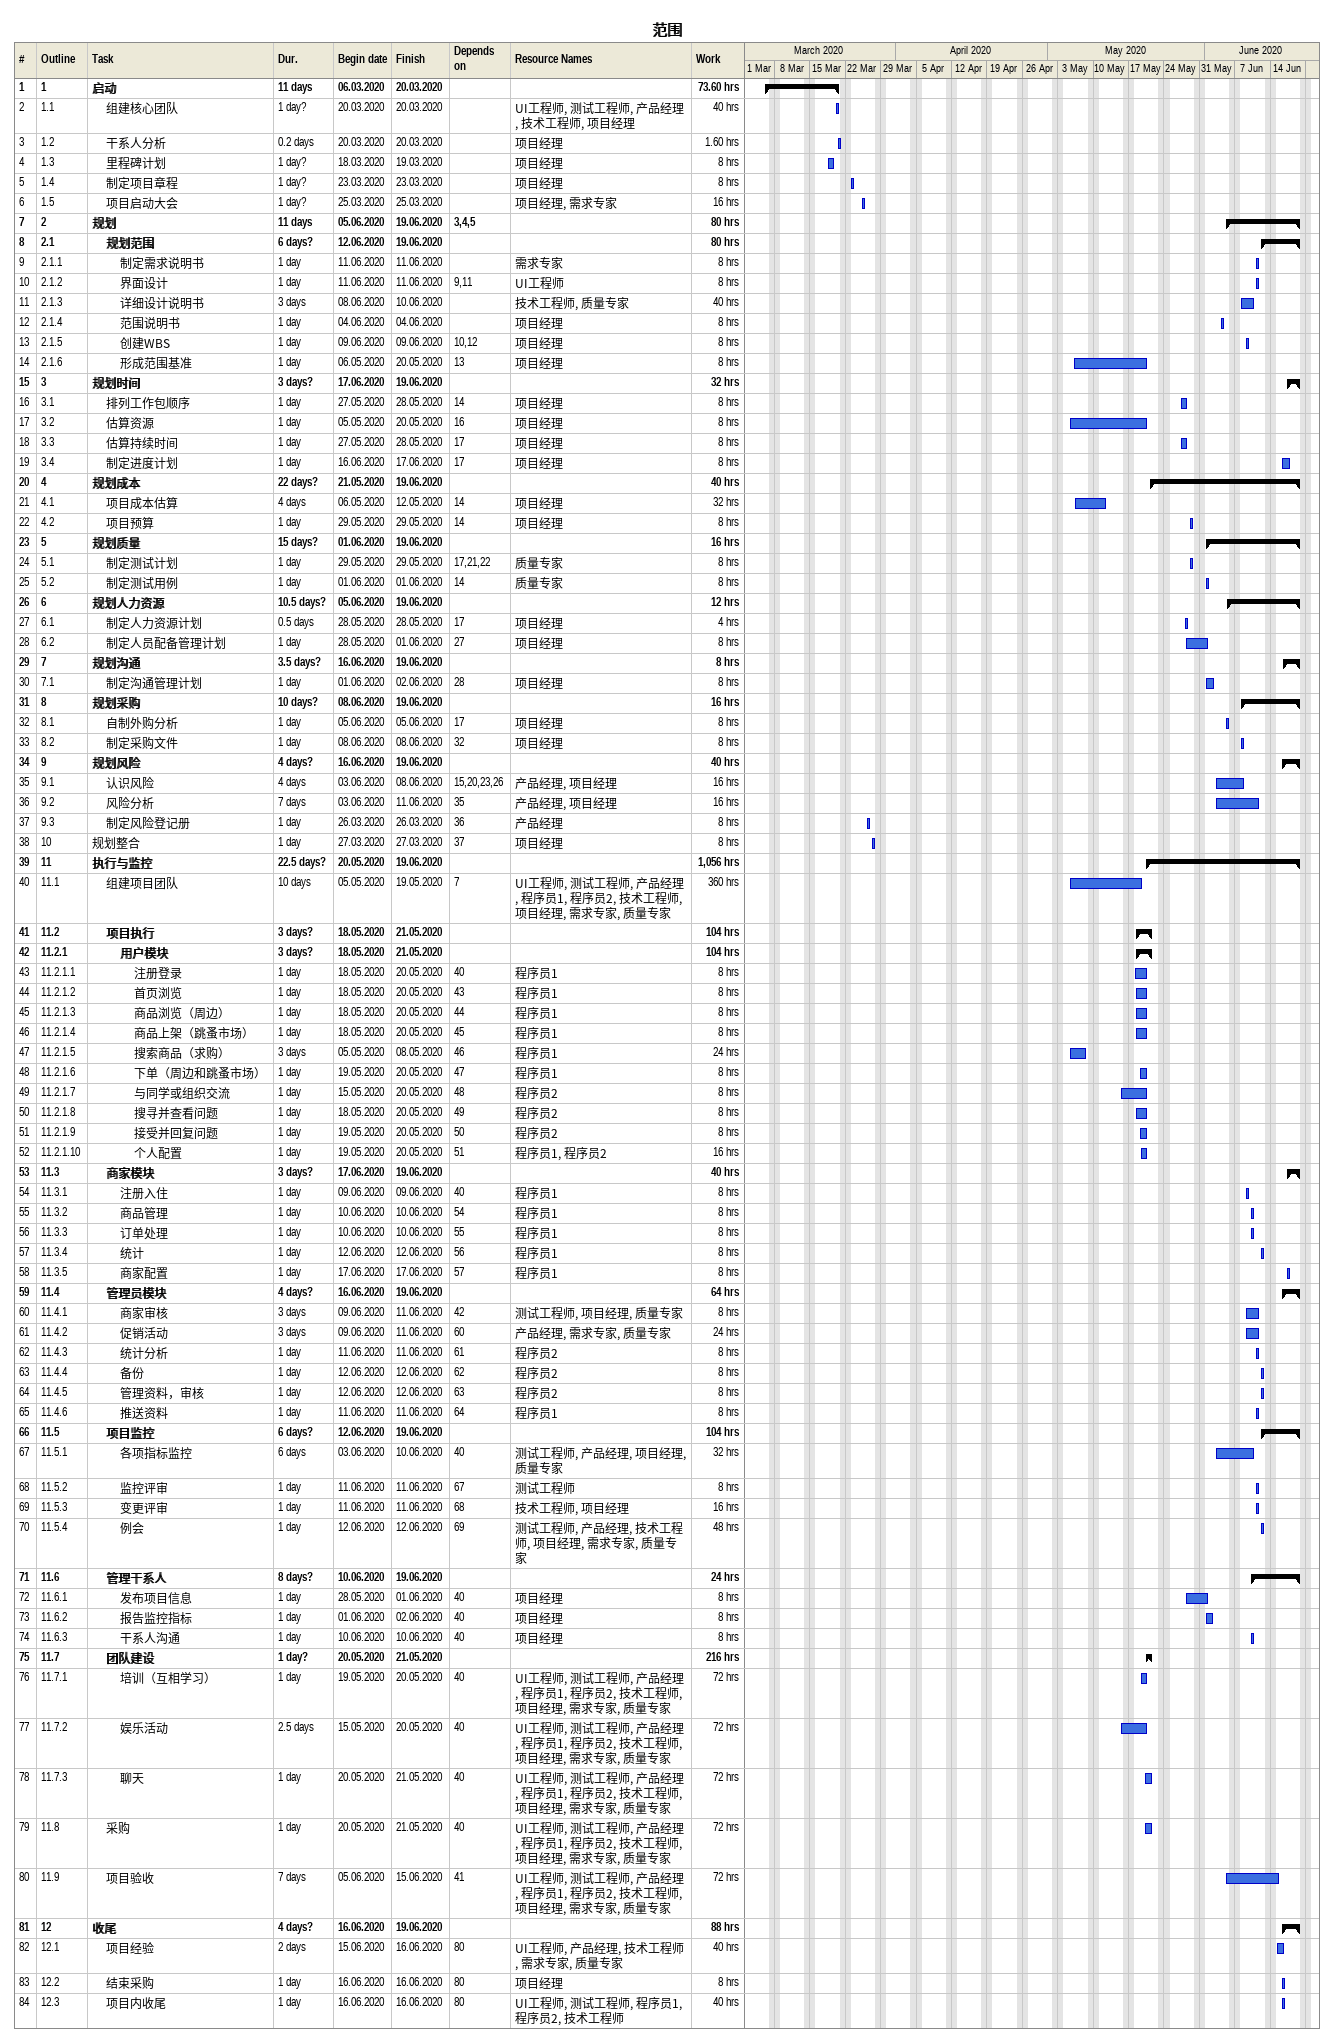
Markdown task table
范围

| ID | WBS | Task | Duration | Start | Finish | Predecessors | Resources | Work (h) |
|---|---|---|---|---|---|---|---|---|
| 1 | 1 | **启动** | 11d | 2020-03-06 | 2020-03-20 |  |  | 73.60 |
| 2 | 1.1 | 组建核心团队 | 1d? | 2020-03-20 | 2020-03-20 |  | UI工程师, 测试工程师, 产品经理, 技术工程师, 项目经理 | 40 |
| 3 | 1.2 | 干系人分析 | 0.2d | 2020-03-20 | 2020-03-20 |  | 项目经理 | 1.60 |
| 4 | 1.3 | 里程碑计划 | 1d? | 2020-03-18 | 2020-03-19 |  | 项目经理 | 8 |
| 5 | 1.4 | 制定项目章程 | 1d? | 2020-03-23 | 2020-03-23 |  | 项目经理 | 8 |
| 6 | 1.5 | 项目启动大会 | 1d? | 2020-03-25 | 2020-03-25 |  | 项目经理, 需求专家 | 16 |
| 7 | 2 | **规划** | 11d | 2020-06-05 | 2020-06-19 | 3, 4, 5 |  | 80 |
| 8 | 2.1 | **规划范围** | 6d? | 2020-06-12 | 2020-06-19 |  |  | 80 |
| 9 | 2.1.1 | 制定需求说明书 | 1d | 2020-06-11 | 2020-06-11 |  | 需求专家 | 8 |
| 10 | 2.1.2 | 界面设计 | 1d | 2020-06-11 | 2020-06-11 | 9, 11 | UI工程师 | 8 |
| 11 | 2.1.3 | 详细设计说明书 | 3d | 2020-06-08 | 2020-06-10 |  | 技术工程师, 质量专家 | 40 |
| 12 | 2.1.4 | 范围说明书 | 1d | 2020-06-04 | 2020-06-04 |  | 项目经理 | 8 |
| 13 | 2.1.5 | 创建WBS | 1d | 2020-06-09 | 2020-06-09 | 10, 12 | 项目经理 | 8 |
| 14 | 2.1.6 | 形成范围基准 | 1d | 2020-05-06 | 2020-05-20 | 13 | 项目经理 | 8 |
| 15 | 3 | **规划时间** | 3d? | 2020-06-17 | 2020-06-19 |  |  | 32 |
| 16 | 3.1 | 排列工作包顺序 | 1d | 2020-05-27 | 2020-05-28 | 14 | 项目经理 | 8 |
| 17 | 3.2 | 估算资源 | 1d | 2020-05-05 | 2020-05-20 | 16 | 项目经理 | 8 |
| 18 | 3.3 | 估算持续时间 | 1d | 2020-05-27 | 2020-05-28 | 17 | 项目经理 | 8 |
| 19 | 3.4 | 制定进度计划 | 1d | 2020-06-16 | 2020-06-17 | 17 | 项目经理 | 8 |
| 20 | 4 | **规划成本** | 22d? | 2020-05-21 | 2020-06-19 |  |  | 40 |
| 21 | 4.1 | 项目成本估算 | 4d | 2020-05-06 | 2020-05-12 | 14 | 项目经理 | 32 |
| 22 | 4.2 | 项目预算 | 1d | 2020-05-29 | 2020-05-29 | 14 | 项目经理 | 8 |
| 23 | 5 | **规划质量** | 15d? | 2020-06-01 | 2020-06-19 |  |  | 16 |
| 24 | 5.1 | 制定测试计划 | 1d | 2020-05-29 | 2020-05-29 | 17, 21, 22 | 质量专家 | 8 |
| 25 | 5.2 | 制定测试用例 | 1d | 2020-06-01 | 2020-06-01 | 14 | 质量专家 | 8 |
| 26 | 6 | **规划人力资源** | 10.5d? | 2020-06-05 | 2020-06-19 |  |  | 12 |
| 27 | 6.1 | 制定人力资源计划 | 0.5d | 2020-05-28 | 2020-05-28 | 17 | 项目经理 | 4 |
| 28 | 6.2 | 制定人员配备管理计划 | 1d | 2020-05-28 | 2020-06-01 | 27 | 项目经理 | 8 |
| 29 | 7 | **规划沟通** | 3.5d? | 2020-06-16 | 2020-06-19 |  |  | 8 |
| 30 | 7.1 | 制定沟通管理计划 | 1d | 2020-06-01 | 2020-06-02 | 28 | 项目经理 | 8 |
| 31 | 8 | **规划采购** | 10d? | 2020-06-08 | 2020-06-19 |  |  | 16 |
| 32 | 8.1 | 自制外购分析 | 1d | 2020-06-05 | 2020-06-05 | 17 | 项目经理 | 8 |
| 33 | 8.2 | 制定采购文件 | 1d | 2020-06-08 | 2020-06-08 | 32 | 项目经理 | 8 |
| 34 | 9 | **规划风险** | 4d? | 2020-06-16 | 2020-06-19 |  |  | 40 |
| 35 | 9.1 | 认识风险 | 4d | 2020-06-03 | 2020-06-08 | 15, 20, 23, 26 | 产品经理, 项目经理 | 16 |
| 36 | 9.2 | 风险分析 | 7d | 2020-06-03 | 2020-06-11 | 35 | 产品经理, 项目经理 | 16 |
| 37 | 9.3 | 制定风险登记册 | 1d | 2020-03-26 | 2020-03-26 | 36 | 产品经理 | 8 |
| 38 | 10 | 规划整合 | 1d | 2020-03-27 | 2020-03-27 | 37 | 项目经理 | 8 |
| 39 | 11 | **执行与监控** | 22.5d? | 2020-05-20 | 2020-06-19 |  |  | 1056 |
| 40 | 11.1 | 组建项目团队 | 10d | 2020-05-05 | 2020-05-19 | 7 | UI工程师, 测试工程师, 产品经理, 程序员1, 程序员2, 技术工程师, 项目经理, 需求专家, 质量专家 | 360 |
| 41 | 11.2 | **项目执行** | 3d? | 2020-05-18 | 2020-05-21 |  |  | 104 |
| 42 | 11.2.1 | **用户模块** | 3d? | 2020-05-18 | 2020-05-21 |  |  | 104 |
| 43 | 11.2.1.1 | 注册登录 | 1d | 2020-05-18 | 2020-05-20 | 40 | 程序员1 | 8 |
| 44 | 11.2.1.2 | 首页浏览 | 1d | 2020-05-18 | 2020-05-20 | 43 | 程序员1 | 8 |
| 45 | 11.2.1.3 | 商品浏览（周边） | 1d | 2020-05-18 | 2020-05-20 | 44 | 程序员1 | 8 |
| 46 | 11.2.1.4 | 商品上架（跳蚤市场） | 1d | 2020-05-18 | 2020-05-20 | 45 | 程序员1 | 8 |
| 47 | 11.2.1.5 | 搜索商品（求购） | 3d | 2020-05-05 | 2020-05-08 | 46 | 程序员1 | 24 |
| 48 | 11.2.1.6 | 下单（周边和跳蚤市场） | 1d | 2020-05-19 | 2020-05-20 | 47 | 程序员1 | 8 |
| 49 | 11.2.1.7 | 与同学或组织交流 | 1d | 2020-05-15 | 2020-05-20 | 48 | 程序员2 | 8 |
| 50 | 11.2.1.8 | 搜寻并查看问题 | 1d | 2020-05-18 | 2020-05-20 | 49 | 程序员2 | 8 |
| 51 | 11.2.1.9 | 接受并回复问题 | 1d | 2020-05-19 | 2020-05-20 | 50 | 程序员2 | 8 |
| 52 | 11.2.1.10 | 个人配置 | 1d | 2020-05-19 | 2020-05-20 | 51 | 程序员1, 程序员2 | 16 |
| 53 | 11.3 | **商家模块** | 3d? | 2020-06-17 | 2020-06-19 |  |  | 40 |
| 54 | 11.3.1 | 注册入住 | 1d | 2020-06-09 | 2020-06-09 | 40 | 程序员1 | 8 |
| 55 | 11.3.2 | 商品管理 | 1d | 2020-06-10 | 2020-06-10 | 54 | 程序员1 | 8 |
| 56 | 11.3.3 | 订单处理 | 1d | 2020-06-10 | 2020-06-10 | 55 | 程序员1 | 8 |
| 57 | 11.3.4 | 统计 | 1d | 2020-06-12 | 2020-06-12 | 56 | 程序员1 | 8 |
| 58 | 11.3.5 | 商家配置 | 1d | 2020-06-17 | 2020-06-17 | 57 | 程序员1 | 8 |
| 59 | 11.4 | **管理员模块** | 4d? | 2020-06-16 | 2020-06-19 |  |  | 64 |
| 60 | 11.4.1 | 商家审核 | 3d | 2020-06-09 | 2020-06-11 | 42 | 测试工程师, 项目经理, 质量专家 | 8 |
| 61 | 11.4.2 | 促销活动 | 3d | 2020-06-09 | 2020-06-11 | 60 | 产品经理, 需求专家, 质量专家 | 24 |
| 62 | 11.4.3 | 统计分析 | 1d | 2020-06-11 | 2020-06-11 | 61 | 程序员2 | 8 |
| 63 | 11.4.4 | 备份 | 1d | 2020-06-12 | 2020-06-12 | 62 | 程序员2 | 8 |
| 64 | 11.4.5 | 管理资料，审核 | 1d | 2020-06-12 | 2020-06-12 | 63 | 程序员2 | 8 |
| 65 | 11.4.6 | 推送资料 | 1d | 2020-06-11 | 2020-06-11 | 64 | 程序员1 | 8 |
| 66 | 11.5 | **项目监控** | 6d? | 2020-06-12 | 2020-06-19 |  |  | 104 |
| 67 | 11.5.1 | 各项指标监控 | 6d | 2020-06-03 | 2020-06-10 | 40 | 测试工程师, 产品经理, 项目经理, 质量专家 | 32 |
| 68 | 11.5.2 | 监控评审 | 1d | 2020-06-11 | 2020-06-11 | 67 | 测试工程师 | 8 |
| 69 | 11.5.3 | 变更评审 | 1d | 2020-06-11 | 2020-06-11 | 68 | 技术工程师, 项目经理 | 16 |
| 70 | 11.5.4 | 例会 | 1d | 2020-06-12 | 2020-06-12 | 69 | 测试工程师, 产品经理, 技术工程师, 项目经理, 需求专家, 质量专家 | 48 |
| 71 | 11.6 | **管理干系人** | 8d? | 2020-06-10 | 2020-06-19 |  |  | 24 |
| 72 | 11.6.1 | 发布项目信息 | 1d | 2020-05-28 | 2020-06-01 | 40 | 项目经理 | 8 |
| 73 | 11.6.2 | 报告监控指标 | 1d | 2020-06-01 | 2020-06-02 | 40 | 项目经理 | 8 |
| 74 | 11.6.3 | 干系人沟通 | 1d | 2020-06-10 | 2020-06-10 | 40 | 项目经理 | 8 |
| 75 | 11.7 | **团队建设** | 1d? | 2020-05-20 | 2020-05-21 |  |  | 216 |
| 76 | 11.7.1 | 培训（互相学习） | 1d | 2020-05-19 | 2020-05-20 | 40 | UI工程师, 测试工程师, 产品经理, 程序员1, 程序员2, 技术工程师, 项目经理, 需求专家, 质量专家 | 72 |
| 77 | 11.7.2 | 娱乐活动 | 2.5d | 2020-05-15 | 2020-05-20 | 40 | UI工程师, 测试工程师, 产品经理, 程序员1, 程序员2, 技术工程师, 项目经理, 需求专家, 质量专家 | 72 |
| 78 | 11.7.3 | 聊天 | 1d | 2020-05-20 | 2020-05-21 | 40 | UI工程师, 测试工程师, 产品经理, 程序员1, 程序员2, 技术工程师, 项目经理, 需求专家, 质量专家 | 72 |
| 79 | 11.8 | 采购 | 1d | 2020-05-20 | 2020-05-21 | 40 | UI工程师, 测试工程师, 产品经理, 程序员1, 程序员2, 技术工程师, 项目经理, 需求专家, 质量专家 | 72 |
| 80 | 11.9 | 项目验收 | 7d | 2020-06-05 | 2020-06-15 | 41 | UI工程师, 测试工程师, 产品经理, 程序员1, 程序员2, 技术工程师, 项目经理, 需求专家, 质量专家 | 72 |
| 81 | 12 | **收尾** | 4d? | 2020-06-16 | 2020-06-19 |  |  | 88 |
| 82 | 12.1 | 项目经验 | 2d | 2020-06-15 | 2020-06-16 | 80 | UI工程师, 产品经理, 技术工程师, 需求专家, 质量专家 | 40 |
| 83 | 12.2 | 结束采购 | 1d | 2020-06-16 | 2020-06-16 | 80 | 项目经理 | 8 |
| 84 | 12.3 | 项目内收尾 | 1d | 2020-06-16 | 2020-06-16 | 80 | UI工程师, 测试工程师, 程序员1, 程序员2, 技术工程师 | 40 |
